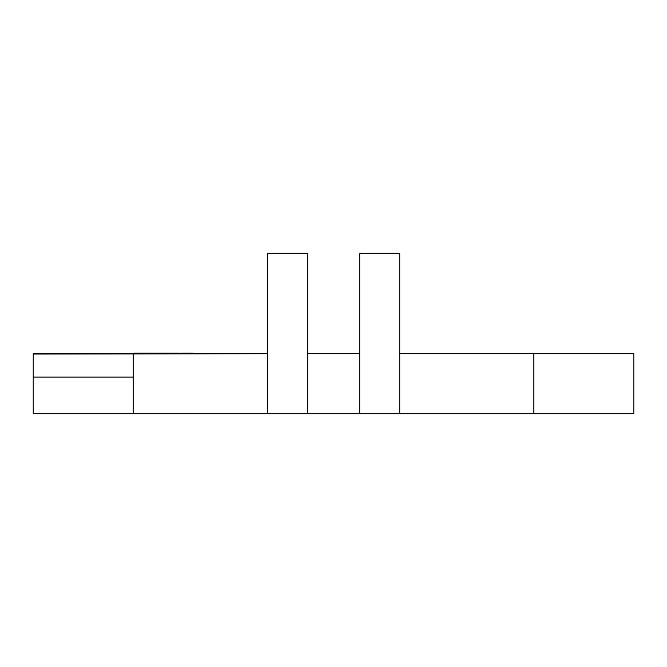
<?xml version="1.0" encoding="UTF-8"?>
<svg xmlns="http://www.w3.org/2000/svg" width="667" height="667" viewBox="0 0 667 667"><rect width="100%" height="100%" fill="white"/><g stroke="black" fill="none" stroke-linecap="round" stroke-linejoin="round"><path stroke-width="1" d="M399.558 353.51L633.65 353.51L633.65 413.532L33.408 413.532L33.408 353.768L267.5 353.51L33.408 353.768M133.45 413.532L133.45 353.768M182.233 353.443L193.472 353.435L133.45 353.435L179.915 353.443M307.52 353.51L359.538 353.51M33.35 377.239L133.392 377.239M533.608 353.51L533.608 413.532M399.558 413.532L399.558 253.468L359.538 253.468L359.538 413.532M307.52 413.532L307.52 253.468L267.5 253.468L267.5 413.532"/></g></svg>
